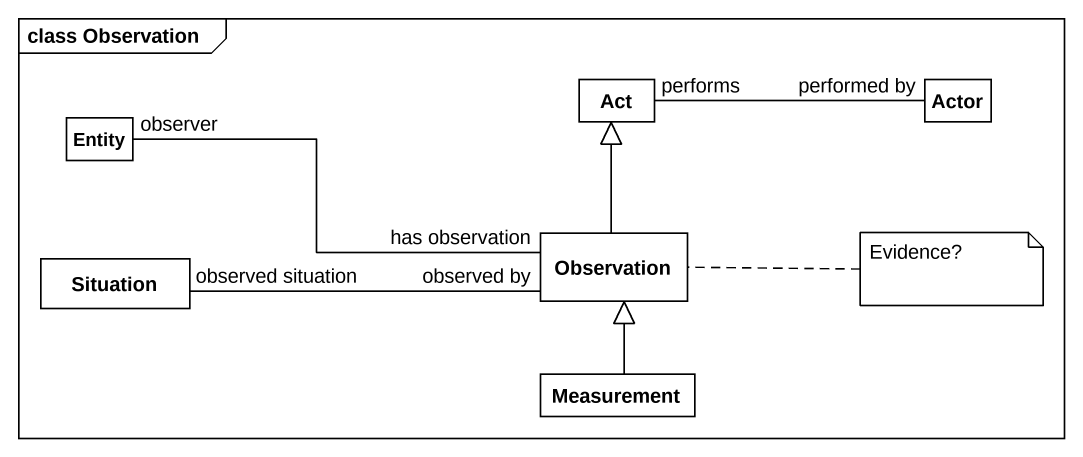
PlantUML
@startuml
mainframe class Observation
hide circle
hide empty members
class "Entity" as Entity_
class Act
class "Actor" as Actor_
class Observation
class Situation
class Measurement
Actor_ "performed by" -left- "performs" Act
Observation "has observation" -left- "observer" Entity_
Observation -up-|> Act
Observation "observed by" -left- "observed situation" Situation
Measurement -up-|> Observation
note right of Observation : Evidence?
@enduml
